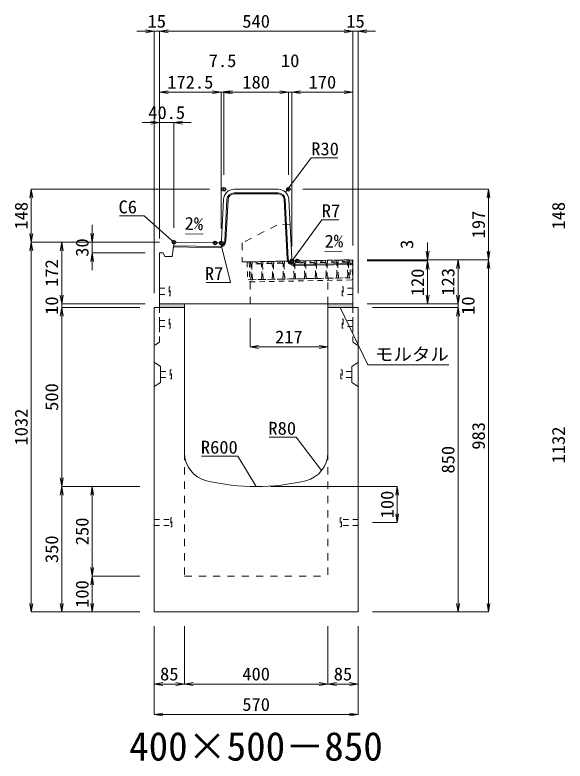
# Model space of a CAD drawing. Units: millimetres at full size. Extents: x -22536 to 51867, y -19720 to 38340.
# Drawn here: x 30376 to 31913, y -10486 to -8403 of the extents above; entities that cross this region are included whole.
import ezdxf
from ezdxf.enums import TextEntityAlignment as Align

# ---------------------------------------------------------------- set-up
doc = ezdxf.new("R2010")
doc.units = ezdxf.units.MM
doc.header["$LTSCALE"] = 20
doc.header["$PDMODE"] = 32
doc.header["$PDSIZE"] = 10
doc.linetypes.add('USER1', pattern=[2, 1, -1])
doc.linetypes.add('USER2', pattern=[1.35, 0.75, -0.6])
for name, color, linetype, lineweight in [('インサート', 3, 'USER2', 9), ('グレーチング', 7, 'USER2', 5), ('モルタル', 7, 'Continuous', 9), ('受枠', 3, 'USER2', 9), ('寸法線', 7, 'Continuous', 13), ('引出線', 4, 'Continuous', 13), ('本体', 2, 'Continuous', 13), ('目地', 132, 'Continuous', 5)]:
    doc.layers.add(name, color=color, linetype=linetype, lineweight=lineweight)
doc.layers.add('作業エリア', color=11, linetype='Continuous')
doc.layers.add('文字', color=7, linetype='Continuous')
doc.styles.add('ＭＳ 明朝', font='')
doc.styles.get('ＭＳ 明朝').set_extended_font_data('MS Mincho')

# ---------------------------------------------------------------- blocks, each defined once
blk = doc.blocks.new('open_arrow')
at = {"color": 0, "linetype": 'Continuous', "lineweight": -2}
blk.add_lwpolyline([(7.5, 1.25), (0, 0), (7.5, -1.25)], dxfattribs=at)

msp = doc.modelspace()

# ---------------------------------------------------------------- hatches: boundary and pattern name
at = {"layer": 'モルタル'}
for points in [[(30850, -9220), (30850, -9210), (30780, -9210), (30780, -9220)], [(31320, -9220), (31320, -9210), (31250, -9210), (31250, -9220)]]:
    msp.add_hatch(color=256, dxfattribs=at).paths.add_polyline_path(points)

# ---------------------------------------------------------------- linework, layer by layer
at = {"layer": 'インサート'}
for p, q in [((30810, -9162.5), (30807, -9162.5)), ((30807, -9162.5), (30807, -9187.5)), ((30810, -9187.5), (30810, -9162.5)), ((31290, -9162.5), (31293, -9162.5)), ((31290, -9187.5), (31290, -9162.5)), ((31293, -9162.5), (31293, -9187.5)), ((30780, -9166.5), (30807, -9166.5)), ((30780, -9166.5), (30780, -9183.5)), ((30780, -9183.5), (30807, -9183.5)), ((31320, -9166.5), (31293, -9166.5)), ((31320, -9183.5), (31293, -9183.5)), ((31320, -9166.5), (31320, -9183.5)), ((30807, -9187.5), (30810, -9187.5)), ((31293, -9187.5), (31290, -9187.5)), ((30780, -9256.5), (30807, -9256.5)), ((30780, -9256.5), (30780, -9273.5)), ((30810, -9252.5), (30807, -9252.5)), ((30807, -9252.5), (30807, -9277.5)), ((30810, -9277.5), (30810, -9252.5)), ((31290, -9252.5), (31293, -9252.5)), ((31290, -9277.5), (31290, -9252.5)), ((31293, -9252.5), (31293, -9277.5)), ((31320, -9256.5), (31293, -9256.5)), ((31320, -9256.5), (31320, -9273.5)), ((30780, -9273.5), (30807, -9273.5)), ((30807, -9277.5), (30810, -9277.5)), ((31293, -9277.5), (31290, -9277.5)), ((31320, -9273.5), (31293, -9273.5)), ((30783.2, -9398.5), (30810.2, -9398.5)), ((30783.2, -9398.5), (30783.2, -9415.5)), ((30813.2, -9394.5), (30810.2, -9394.5)), ((30810.2, -9394.5), (30810.2, -9419.5)), ((30813.2, -9419.5), (30813.2, -9394.5)), ((31286.8, -9394.5), (31289.8, -9394.5)), ((31286.8, -9419.5), (31286.8, -9394.5)), ((31289.8, -9394.5), (31289.8, -9419.5)), ((31316.8, -9398.5), (31289.8, -9398.5)), ((31316.8, -9398.5), (31316.8, -9415.5)), ((30783.2, -9415.5), (30810.2, -9415.5)), ((30810.2, -9419.5), (30813.2, -9419.5)), ((31289.8, -9419.5), (31286.8, -9419.5)), ((31316.8, -9415.5), (31289.8, -9415.5)), ((30815, -9807.5), (30812, -9807.5)), ((30812, -9807.5), (30812, -9832.5)), ((30815, -9832.5), (30815, -9807.5)), ((31288, -9807.5), (31285, -9807.5)), ((31285, -9807.5), (31285, -9832.5)), ((31288, -9832.5), (31288, -9807.5)), ((30765, -9811.5), (30812, -9811.5)), ((30765, -9811.5), (30765, -9828.5)), ((30765, -9828.5), (30812, -9828.5)), ((31335, -9811.5), (31288, -9811.5)), ((31335, -9828.5), (31288, -9828.5)), ((31335, -9828.5), (31335, -9811.5)), ((30812, -9832.5), (30815, -9832.5)), ((31285, -9832.5), (31288, -9832.5))]:
    msp.add_line(p, q, dxfattribs=at)
at = {"layer": 'グレーチング'}
for p, q in [((31033.97, -9092.54), (31308.92, -9087.21)), ((31064.08, -9097.95), (31038.97, -9092.44)), ((31064.08, -9097.95), (31039.08, -9098.44)), ((31094.07, -9097.37), (31068.96, -9091.86)), ((31094.07, -9097.37), (31069.08, -9097.86)), ((31124.07, -9096.79), (31098.96, -9091.28)), ((31124.07, -9096.79), (31099.07, -9097.28)), ((31154.06, -9096.21), (31128.95, -9090.7)), ((31154.06, -9096.21), (31129.07, -9096.7)), ((31184.06, -9095.63), (31158.95, -9090.12)), ((31184.06, -9095.63), (31159.06, -9096.12)), ((31214.05, -9095.05), (31188.94, -9089.54)), ((31214.05, -9095.05), (31189.06, -9095.54)), ((31244.05, -9094.47), (31218.93, -9088.96)), ((31244.05, -9094.47), (31219.05, -9094.95)), ((31274.04, -9093.89), (31248.93, -9088.38)), ((31274.04, -9093.89), (31249.05, -9094.37)), ((31304.04, -9093.31), (31278.92, -9087.8)), ((31304.04, -9093.31), (31279.04, -9093.79)), ((31034.94, -9142.53), (31309.89, -9137.21))]:
    msp.add_line(p, q, dxfattribs=at)
for points in [[(31033.97, -9092.54), (31038.97, -9092.44), (31039.08, -9098.44), (31038.1, -9099.46), (31038.8, -9135.45), (31039.82, -9136.43), (31039.94, -9142.43), (31034.94, -9142.53), (31034.82, -9136.53), (31035.8, -9135.51), (31035.1, -9099.52), (31034.09, -9098.53)], [(31068.8, -9134.87), (31069.81, -9135.85), (31069.93, -9141.85), (31064.93, -9141.95), (31064.82, -9135.95), (31065.8, -9134.93), (31065.1, -9098.93), (31064.08, -9097.95), (31063.96, -9091.96), (31068.96, -9091.86), (31069.08, -9097.86), (31068.1, -9098.88)], [(31098.79, -9134.29), (31099.81, -9135.27), (31099.92, -9141.27), (31094.93, -9141.37), (31094.81, -9135.37), (31095.79, -9134.35), (31095.09, -9098.35), (31094.07, -9097.37), (31093.96, -9091.38), (31098.96, -9091.28), (31099.07, -9097.28), (31098.09, -9098.3)], [(31128.78, -9133.71), (31129.8, -9134.69), (31129.92, -9140.69), (31124.92, -9140.79), (31124.8, -9134.79), (31125.78, -9133.77), (31125.09, -9097.77), (31124.07, -9096.79), (31123.95, -9090.79), (31128.95, -9090.7), (31129.07, -9096.7), (31128.09, -9097.72)], [(31158.78, -9133.13), (31159.8, -9134.11), (31159.91, -9140.11), (31154.91, -9140.2), (31154.8, -9134.21), (31155.78, -9133.19), (31155.08, -9097.19), (31154.06, -9096.21), (31153.95, -9090.21), (31158.95, -9090.12), (31159.06, -9096.12), (31158.08, -9097.14)], [(31185.77, -9132.61), (31185.08, -9096.61), (31184.06, -9095.63), (31183.94, -9089.63), (31188.94, -9089.54), (31189.06, -9095.54), (31188.08, -9096.55), (31188.77, -9132.55), (31189.79, -9133.53), (31189.91, -9139.53), (31184.91, -9139.62), (31184.79, -9133.63)], [(31215.77, -9132.03), (31215.07, -9096.03), (31214.05, -9095.05), (31213.94, -9089.05), (31218.93, -9088.96), (31219.05, -9094.95), (31218.07, -9095.97), (31218.77, -9131.97), (31219.79, -9132.95), (31219.9, -9138.95), (31214.9, -9139.04), (31214.79, -9133.04)], [(31249.05, -9094.37), (31248.06, -9095.39), (31248.76, -9131.39), (31249.78, -9132.37), (31249.9, -9138.37), (31244.9, -9138.46), (31244.78, -9132.46), (31245.76, -9131.44), (31245.07, -9095.45), (31244.05, -9094.47), (31243.93, -9088.47), (31248.93, -9088.38)], [(31279.04, -9093.79), (31278.06, -9094.81), (31278.76, -9130.81), (31279.78, -9131.79), (31279.89, -9137.79), (31274.89, -9137.88), (31274.78, -9131.88), (31275.76, -9130.86), (31275.06, -9094.87), (31274.04, -9093.89), (31273.92, -9087.89), (31278.92, -9087.8)], [(31304.89, -9137.3), (31304.77, -9131.3), (31305.75, -9130.28), (31305.05, -9094.29), (31304.04, -9093.31), (31303.92, -9087.31), (31308.92, -9087.21), (31309.03, -9093.21), (31308.05, -9094.23), (31308.75, -9130.23), (31309.77, -9131.21), (31309.89, -9137.21)]]:
    msp.add_lwpolyline(points, close=True, dxfattribs=at)
at = {"layer": 'モルタル'}
for points in [[(30780, -9210), (30850, -9210), (30850, -9220), (30780, -9220)], [(31250, -9210), (31320, -9210), (31320, -9220), (31250, -9220)]]:
    msp.add_lwpolyline(points, close=True, dxfattribs=at)
at = {"layer": '作業エリア'}
for p in [(30960, -8890), (31140, -8890), (30820.5, -9037.78), (30935, -9040), (30952.5, -9040), (31150, -9090), (31165, -9090)]:
    msp.add_point(p, dxfattribs=at)
at = {"layer": '受枠'}
for p, q in [((31024.97, -9092.71), (31317.92, -9087.04)), ((31024.97, -9092.71), (31025.94, -9142.7)), ((31030.97, -9092.59), (31032.05, -9148.58)), ((31311.92, -9087.16), (31312.89, -9137.15)), ((31317.92, -9087.04), (31319, -9143.03)), ((31312.89, -9137.15), (31025.94, -9142.7)), ((31032.05, -9148.58), (31319, -9143.03))]:
    msp.add_line(p, q, dxfattribs=at)
at = {"layer": '受枠', "linetype": 'Continuous'}
msp.add_line((31250.9, -9138.35), (31251.01, -9144.35), dxfattribs=at)
at = {"layer": '寸法線'}
for p, q in [((30828, -8448.91), (30717, -8448.91)), ((30765, -9180), (30765, -8448.91)), ((30780, -8448.91), (31320, -8448.91)), ((30780, -9027.78), (30780, -8448.91)), ((30780, -9027.78), (30780, -8448.91)), ((31272, -8448.91), (31383, -8448.91)), ((31320, -9047), (31320, -8448.91)), ((31320, -9047), (31320, -8448.91)), ((31335, -9180), (31335, -8448.91)), ((30780, -8618.91), (31000.5, -8618.91)), ((30780, -9027.78), (30780, -8618.91)), ((30904.5, -8618.91), (31008, -8618.91)), ((30952.5, -9000), (30952.5, -8618.91)), ((30952.5, -9000), (30952.5, -8618.91)), ((30960, -8850), (30960, -8618.91)), ((30960, -8618.91), (31140, -8618.91)), ((30960, -8850), (30960, -8618.91)), ((31092, -8618.91), (31198, -8618.91)), ((31140, -8850), (31140, -8618.91)), ((31140, -8850), (31140, -8618.91)), ((31150, -9050), (31150, -8618.91)), ((31150, -8618.91), (31320, -8618.91)), ((31150, -9050), (31150, -8618.91)), ((31320, -9047), (31320, -8618.91)), ((30732, -8703.91), (30868.5, -8703.91)), ((30780, -9027.78), (30780, -8703.91)), ((30820.5, -8997.78), (30820.5, -8703.91)), ((30422.06, -8890), (30422.06, -9037.78)), ((30920, -8890), (30422.06, -8890)), ((31180, -8890), (31698.78, -8890)), ((31698.78, -8890), (31698.78, -9087)), ((30592.06, -8989.78), (30592.06, -9115.78)), ((30780.5, -9037.78), (30422.06, -9037.78)), ((30422.06, -10070), (30422.06, -9037.78)), ((30780.5, -9037.78), (30422.06, -9037.78)), ((30507.06, -9037.78), (30507.06, -9210)), ((30780.5, -9037.78), (30507.06, -9037.78)), ((30780.5, -9037.78), (30592.06, -9037.78)), ((31528.78, -9039), (31528.78, -9138)), ((30740, -9067.78), (30592.06, -9067.78)), ((31360, -9087), (31528.78, -9087)), ((31360, -9087), (31613.78, -9087)), ((31360, -9087), (31698.78, -9087)), ((31360, -9087), (31698.78, -9087)), ((31360, -9090), (31528.78, -9090)), ((31360, -9090), (31528.78, -9090)), ((31528.78, -9090), (31528.78, -9210)), ((31613.78, -9087), (31613.78, -9210)), ((31698.78, -9087), (31698.78, -10070)), ((30507.06, -9162), (30507.06, -9268)), ((31613.78, -9162), (31613.78, -9268)), ((30740, -9210), (30507.06, -9210)), ((30740, -9210), (30507.06, -9210)), ((30725, -9220), (30507.06, -9220)), ((30507.06, -9220), (30507.06, -9720)), ((30725, -9220), (30507.06, -9220)), ((31360, -9210), (31528.78, -9210)), ((31360, -9210), (31613.78, -9210)), ((31360, -9210), (31613.78, -9210)), ((31375, -9220), (31613.78, -9220)), ((31375, -9220), (31613.78, -9220)), ((31613.78, -9220), (31613.78, -10070)), ((31033, -9250), (31033, -9330.23)), ((31033, -9330.23), (31250, -9330.23)), ((30725, -9720), (30507.06, -9720)), ((30507.06, -10070), (30507.06, -9720)), ((30725, -9720), (30507.06, -9720)), ((30592.06, -9720), (30592.06, -9970)), ((30725, -9720), (30592.06, -9720)), ((31090, -9720), (31443.78, -9720)), ((31443.78, -9720), (31443.78, -9820)), ((31375, -9820), (31443.78, -9820)), ((30725, -9970), (30592.06, -9970)), ((30592.06, -9970), (30592.06, -10070)), ((30725, -9970), (30592.06, -9970)), ((30725, -10070), (30422.06, -10070)), ((30725, -10070), (30507.06, -10070)), ((30725, -10070), (30592.06, -10070)), ((31375, -10070), (31613.78, -10070)), ((31375, -10070), (31698.78, -10070)), ((30765, -10110), (30765, -10271.16)), ((30765, -10110), (30765, -10356.16)), ((30850, -10110), (30850, -10271.16)), ((30850, -10110), (30850, -10271.16)), ((31250, -10110), (31250, -10271.16)), ((31250, -10110), (31250, -10271.16)), ((31335, -10110), (31335, -10271.16)), ((31335, -10110), (31335, -10356.16)), ((30765, -10271.16), (30850, -10271.16)), ((30850, -10271.16), (31250, -10271.16)), ((31250, -10271.16), (31335, -10271.16)), ((30765, -10356.16), (31335, -10356.16))]:
    msp.add_line(p, q, dxfattribs=at)
at = {"layer": '引出線'}
for points in [[(31132.14, -8898.26), (31203.9, -8802.42), (31278.58, -8802.42)], [(30823.13, -9040.82), (30737.22, -8964.53), (30668.88, -8964.53)], [(31151.83, -9088.07), (31233.35, -8975.32), (31281.28, -8975.32)], [(30901.24, -9014.96), (30852.5, -9013.99), (30901.25, -9014.96)], [(30950.67, -9038.07), (30978.33, -9150.5), (30910.4, -9150.5)], [(31241.91, -9064.01), (31290.62, -9063.03), (31241.88, -9064.01)], [(31285, -9220), (31361.7, -9379.77), (31587.62, -9379.77)], [(31232.76, -9675.58), (31161.5, -9582.47), (31086.83, -9582.47)], [(31050, -9720), (30998.63, -9635.25), (30897.63, -9635.25)]]:
    msp.add_lwpolyline(points, dxfattribs=at)
at = {"layer": '本体'}
for p, q in [((30988.54, -8890), (31111.46, -8890)), ((30952.83, -9033.35), (30958.57, -8918.5)), ((31149.67, -9083.35), (31141.43, -8918.5)), ((30819.76, -9043.74), (30826.5, -9037.9)), ((30935, -9040), (30826.5, -9037.9)), ((30935, -9040), (30945.84, -9040)), ((30819.76, -9043.74), (30815.5, -9077.78)), ((30780, -9067.78), (30780, -9210)), ((30790, -9067.78), (30780, -9067.78)), ((30795, -9077.78), (30790, -9067.78)), ((30815.5, -9077.78), (30795, -9077.78)), ((31165, -9090), (31156.66, -9090)), ((31165, -9090), (31320, -9087)), ((31320, -9210), (31320, -9087)), ((30765, -9220), (30765, -10070)), ((30850, -9220), (30765, -9220)), ((31320, -9210), (30780, -9210)), ((30850, -9220), (30850, -9625.96)), ((31250, -9625.96), (31250, -9220)), ((31335, -9220), (31250, -9220)), ((31335, -10070), (31335, -9220)), ((30765, -10070), (31335, -10070))]:
    msp.add_line(p, q, dxfattribs=at)
at = {"layer": '本体', "linetype": 'USER1'}
for p, q in [((31108, -8990), (31011, -9040)), ((31144.85, -8987), (31108, -8990)), ((31011, -9040), (31011, -9092.98)), ((31011, -9092.98), (31165, -9090)), ((31033, -9210), (31033, -9142.56)), ((31250, -9210), (31250, -9138.36))]:
    msp.add_line(p, q, dxfattribs=at)
at = {"layer": '本体', "linetype": 'USER2', "lineweight": 9}
for p, q in [((30780, -9220), (30780, -9317)), ((31320, -9220), (31320, -9317)), ((30780, -9317), (30765, -9326.5)), ((31320, -9317), (31335, -9326.5))]:
    msp.add_line(p, q, dxfattribs=at)
at = {"layer": '本体', "lineweight": 9}
for p, q in [((30765, -9373), (30783.2, -9384.5)), ((31335, -9373), (31316.8, -9384.5)), ((30783.2, -9384.5), (30783.2, -9429.5)), ((31316.8, -9384.5), (31316.8, -9429.5)), ((30765, -9441), (30783.2, -9429.5)), ((31335, -9441), (31316.8, -9429.5))]:
    msp.add_line(p, q, dxfattribs=at)
at = {"layer": '本体', "linetype": 'USER1', "lineweight": 15}
for p, q in [((30850, -9625.96), (30850, -9970)), ((31250, -9625.96), (31250, -9970)), ((30850, -9970), (31250, -9970))]:
    msp.add_line(p, q, dxfattribs=at)
at = {"layer": '本体'}
for centre, radius, start, end in [((30988.54, -8920), 30, 90, 177.13759), ((31111.46, -8920), 30, 2.86241, 90), ((30945.84, -9033), 7, 270, 357.13759), ((31156.66, -9083), 7, 182.86241, 270), ((30930, -9625.96), 80, 180, 256.65764), ((31170, -9625.96), 80, 283.34236, 0), ((31050, -9120), 600, 256.65764, 283.34236)]:
    msp.add_arc(centre, radius, start, end, dxfattribs=at)
at = {"layer": '目地'}
for p, q in [((31111.46, -8900), (30988.54, -8900)), ((31111.46, -8903), (30988.54, -8903)), ((30968.56, -8919), (30962.81, -9034.06)), ((30971.56, -8919.15), (30965.81, -9034.21)), ((31136.69, -9084.16), (31128.44, -8919.15)), ((31139.69, -9084.01), (31131.44, -8919)), ((30945.44, -9053.2), (30818.88, -9050.75)), ((30945.5, -9050.21), (30819.25, -9047.76)), ((31320, -9097), (31157, -9100.16)), ((31320, -9100), (31157.05, -9103.16))]:
    msp.add_line(p, q, dxfattribs=at)
for centre, radius, start, end in [((30988.54, -8920), 20, 90, 177.13759), ((30988.54, -8920), 17, 90, 177.13759), ((31111.46, -8920), 20, 2.86241, 90), ((31111.46, -8920), 17, 2.86241, 90), ((30945.83, -9033.21), 20, 268.89119, 357.13759), ((30945.83, -9033.21), 17, 268.89119, 357.13759), ((31156.67, -9083.16), 20, 182.86241, 271.10881), ((31156.67, -9083.16), 17, 182.86241, 271.10881)]:
    msp.add_arc(centre, radius, start, end, dxfattribs=at)

# ---------------------------------------------------------------- block references
at = {"layer": '寸法線', "xscale": 3.2, "yscale": 3.2}
for p, rotation in [((30765, -8448.91), 180), ((31320, -8448.91), 180), ((31320, -8448.91), 180), ((30952.5, -8618.91), 180), ((31140, -8618.91), 180), ((31140, -8618.91), 180), ((31320, -8618.91), 180), ((30780, -8703.91), 180), ((30422.06, -8890), 270), ((31698.78, -8890), 270), ((30422.06, -9037.78), 90), ((30592.06, -9037.78), 90), ((30422.06, -9037.78), 270), ((30507.06, -9037.78), 270), ((30592.06, -9067.78), 270), ((31528.78, -9087), 90), ((31698.78, -9087), 90), ((31528.78, -9090), 270), ((31528.78, -9090), 270), ((31613.78, -9087), 270), ((31698.78, -9087), 270), ((30507.06, -9210), 90), ((30507.06, -9210), 90), ((31528.78, -9210), 90), ((31613.78, -9210), 90), ((31613.78, -9210), 90), ((30507.06, -9220), 270), ((30507.06, -9220), 270), ((31613.78, -9220), 270), ((31613.78, -9220), 270), ((31250, -9330.23), 180), ((30507.06, -9720), 90), ((30507.06, -9720), 270), ((30592.06, -9720), 270), ((31443.78, -9720), 270), ((31443.78, -9820), 90), ((30592.06, -9970), 90), ((30592.06, -9970), 270), ((30422.06, -10070), 90), ((30507.06, -10070), 90), ((30592.06, -10070), 90), ((31613.78, -10070), 90), ((31698.78, -10070), 90), ((30850, -10271.16), 180), ((31250, -10271.16), 180), ((31335, -10271.16), 180), ((31335, -10356.16), 180)]:
    msp.add_blockref('open_arrow', p, dxfattribs=dict(at, rotation=rotation))
for p in [(30780, -8448.91), (30780, -8448.91), (31335, -8448.91), (30780, -8618.91), (30952.5, -8618.91), (30960, -8618.91), (30960, -8618.91), (31150, -8618.91), (31150, -8618.91), (30820.5, -8703.91), (31033, -9330.23), (30765, -10271.16), (30850, -10271.16), (31250, -10271.16), (30765, -10356.16)]:
    msp.add_blockref('open_arrow', p, dxfattribs=at)
at = {"layer": '引出線', "xscale": 0.0533, "yscale": 0.0533}
for p, rotation in [((31132.14, -8898.26), 53.2), ((30901.24, -9014.96), 178.9), ((30950.67, -9038.07), 283.8), ((30823.13, -9040.82), 138.4), ((31241.91, -9064.01), 1.1), ((31151.83, -9088.07), 54.1), ((31285, -9220), 295.6), ((31232.76, -9675.58), 127.4), ((31050, -9720), 121.2)]:
    msp.add_blockref('open_arrow', p, dxfattribs=dict(at, rotation=rotation))

# ---------------------------------------------------------------- texts
at = {"layer": '寸法線', "style": 'ＭＳ 明朝', "width": 1.05}
for s, p in [('15', (30772.5, -8420.91)), ('540', (31050, -8420.91)), ('15', (31327.5, -8420.91)), ('7.5', (30956.25, -8530.91)), ('10', (31145, -8530.91)), ('172.5', (30866.25, -8590.91)), ('180', (31050, -8590.91)), ('170', (31235, -8590.91)), ('40.5', (30800.25, -8675.91)), ('217', (31141.5, -9302.23)), ('85', (30807.5, -10243.16)), ('400', (31050, -10243.16)), ('85', (31292.5, -10243.16)), ('570', (31050, -10328.16))]:
    msp.add_text(s, height=36.03, dxfattribs=at).set_placement(p, align=Align.MIDDLE_CENTER)
for s, p in [('148', (30394.06, -8963.89)), ('148', (31894.06, -8963.89)), ('197', (31670.78, -8988.5)), ('30', (30564.06, -9052.78)), ('3', (31470.78, -9043.66)), ('172', (30479.06, -9123.89)), ('120', (31500.78, -9150)), ('123', (31585.78, -9148.5)), ('10', (30479.06, -9215)), ('10', (31641.78, -9215)), ('500', (30479.06, -9470)), ('1032', (30394.06, -9553.89)), ('983', (31670.78, -9578.5)), ('1132', (31894.06, -9603.89)), ('850', (31585.78, -9645)), ('100', (31415.78, -9770)), ('250', (30564.06, -9845)), ('350', (30479.06, -9895)), ('100', (30564.06, -10020))]:
    msp.add_text(s, height=36.03, rotation=90, dxfattribs=at).set_placement(p, align=Align.MIDDLE_CENTER)
at = {"layer": '引出線', "style": 'ＭＳ 明朝', "width": 1.05}
for s, p in [('R30', (31203.9, -8759.22)), ('R7', (31233.35, -8932.12)), ('モルタル', (31381.7, -9332.66))]:
    msp.add_text(s, height=36.03, dxfattribs=at).set_placement(p, align=Align.TOP_LEFT)
for s, p in [('C6', (30717.22, -8921.33)), ('R7', (30958.33, -9107.3)), ('R80', (31161.5, -9539.27)), ('R600', (30998.63, -9592.05))]:
    msp.add_text(s, height=36.03, dxfattribs=at).set_placement(p, align=Align.TOP_RIGHT)
msp.add_text('2%', height=36.03, rotation=358.854, dxfattribs=at).set_placement((30902.18, -8968.07), align=Align.TOP_RIGHT)
msp.add_text('2%', height=36.03, rotation=1.146, dxfattribs=at).set_placement((31240.94, -9017.11), align=Align.TOP_LEFT)
at = {"layer": '文字', "style": 'ＭＳ 明朝'}
msp.add_text('400×500－850', height=80.06, dxfattribs=at).set_placement((31049.52, -10444.97), align=Align.MIDDLE_CENTER)

doc.saveas('drawing.dxf')
